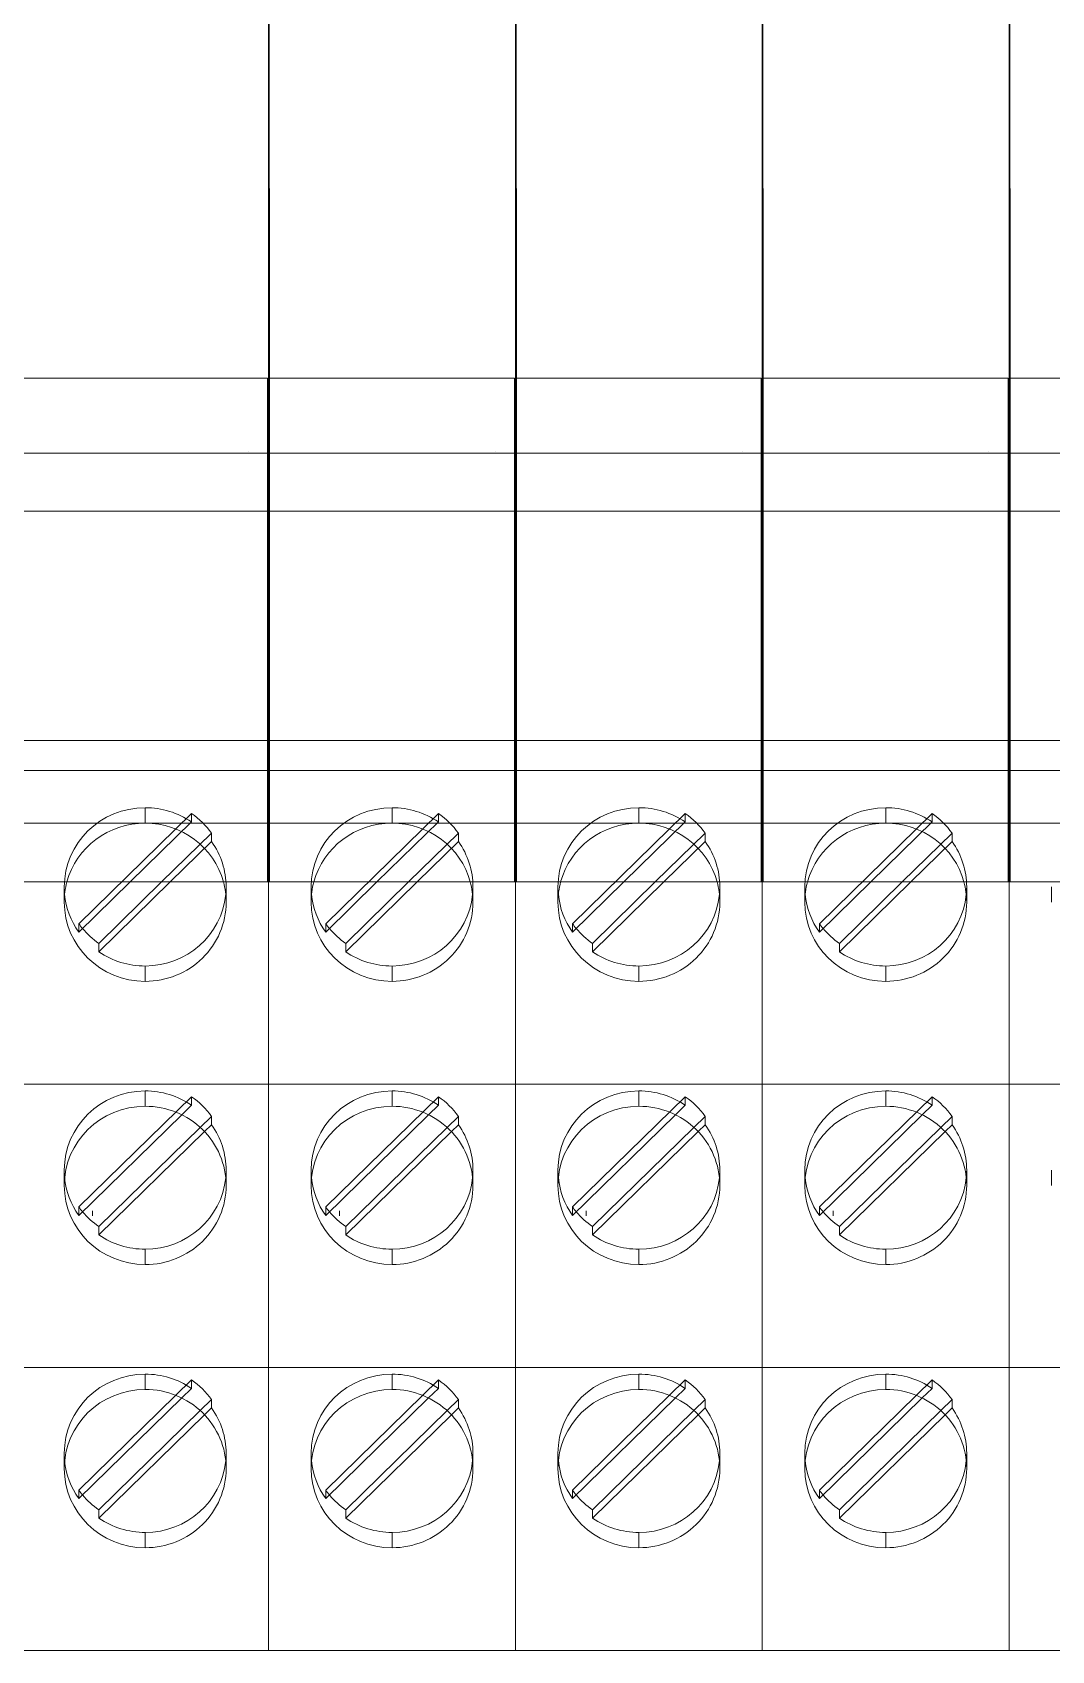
# Model space of a CAD drawing. Header units: millimetres. Extents: x 1359 to 3577, y 1336 to 3557.
# Drawn here: x 2021.83 to 2047.01, y 2516.67 to 2556.67 of the extents above; entities that cross this region are included whole.
import ezdxf

# ---------------------------------------------------------------- set-up
doc = ezdxf.new("R2010")
doc.units = ezdxf.units.MM
doc.layers.add('000-PI-Oprema', color=30, linetype='Continuous', lineweight=5)

msp = doc.modelspace()

# ---------------------------------------------------------------- linework, layer by layer
at = {"layer": '000-PI-Oprema', "color": 0, "linetype": 'ByBlock', "lineweight": 0}
for p, q in [((2027.69, 2548.121), (2027.665, 2574.322)), ((2027.69, 2548.121), (2027.665, 2574.322)), ((2033.79, 2548.121), (2033.765, 2574.322)), ((2033.79, 2548.121), (2033.765, 2574.322)), ((2039.89, 2548.121), (2039.865, 2574.322)), ((2039.89, 2548.121), (2039.865, 2574.322)), ((2045.99, 2548.121), (2045.965, 2574.322)), ((2045.99, 2548.121), (2045.965, 2574.322)), ((2027.665, 2572.622), (2027.665, 2546.322)), ((2027.665, 2572.622), (2027.665, 2546.322)), ((2033.765, 2572.622), (2033.765, 2546.322)), ((2033.765, 2572.622), (2033.765, 2546.322)), ((2039.865, 2572.622), (2039.865, 2546.322)), ((2039.865, 2572.622), (2039.865, 2546.322)), ((2045.965, 2572.622), (2045.965, 2546.322)), ((2045.965, 2572.622), (2045.965, 2546.322)), ((2027.64, 2548.121), (2021.59, 2548.121)), ((2027.64, 2547.634), (2027.64, 2548.121)), ((2027.64, 2547.634), (2027.64, 2548.121)), ((2027.69, 2547.634), (2027.69, 2548.121)), ((2033.74, 2548.121), (2027.69, 2548.121)), ((2027.69, 2547.634), (2027.69, 2548.121)), ((2033.74, 2547.634), (2033.74, 2548.121)), ((2033.74, 2547.634), (2033.74, 2548.121)), ((2033.79, 2547.634), (2033.79, 2548.121)), ((2039.84, 2548.121), (2033.79, 2548.121)), ((2033.79, 2547.634), (2033.79, 2548.121)), ((2039.84, 2547.634), (2039.84, 2548.121)), ((2039.84, 2547.634), (2039.84, 2548.121)), ((2039.89, 2547.634), (2039.89, 2548.121)), ((2045.94, 2548.121), (2039.89, 2548.121)), ((2039.89, 2547.634), (2039.89, 2548.121)), ((2045.94, 2547.634), (2045.94, 2548.121)), ((2045.94, 2547.634), (2045.94, 2548.121)), ((2045.99, 2547.634), (2045.99, 2548.121)), ((2052.04, 2548.121), (2045.99, 2548.121)), ((2045.99, 2547.634), (2045.99, 2548.121)), ((2027.64, 2547.634), (2027.64, 2546.272)), ((2027.64, 2547.634), (2027.64, 2546.272)), ((2027.69, 2547.634), (2027.69, 2546.272)), ((2027.69, 2547.634), (2027.69, 2546.272)), ((2033.74, 2547.634), (2033.74, 2546.272)), ((2033.74, 2547.634), (2033.74, 2546.272)), ((2033.79, 2547.634), (2033.79, 2546.272)), ((2033.79, 2547.634), (2033.79, 2546.272)), ((2039.84, 2547.634), (2039.84, 2546.272)), ((2039.84, 2547.634), (2039.84, 2546.272)), ((2039.89, 2547.634), (2039.89, 2546.272)), ((2039.89, 2547.634), (2039.89, 2546.272)), ((2045.94, 2547.634), (2045.94, 2546.272)), ((2045.94, 2547.634), (2045.94, 2546.272)), ((2045.99, 2547.634), (2045.99, 2546.272)), ((2045.99, 2547.634), (2045.99, 2546.272)), ((2027.64, 2546.272), (2021.59, 2546.272)), ((2027.165, 2546.322), (2027.165, 2546.322)), ((2027.165, 2546.322), (2027.165, 2546.322)), ((2027.64, 2546.322), (2027.665, 2546.322)), ((2027.64, 2546.322), (2027.665, 2546.322)), ((2027.64, 2544.566), (2027.64, 2546.272)), ((2027.64, 2546.272), (2027.64, 2546.272)), ((2027.64, 2544.566), (2027.64, 2546.272)), ((2027.64, 2546.272), (2027.64, 2546.272)), ((2027.64, 2546.122), (2027.665, 2546.122)), ((2027.64, 2546.122), (2027.665, 2546.122)), ((2027.665, 2546.322), (2027.665, 2546.322)), ((2027.665, 2546.322), (2027.665, 2546.122)), ((2027.665, 2546.322), (2027.665, 2546.322)), ((2027.665, 2546.322), (2027.665, 2546.122)), ((2027.665, 2546.322), (2027.69, 2546.322)), ((2027.665, 2546.322), (2027.665, 2546.122)), ((2027.665, 2546.322), (2027.665, 2546.322)), ((2027.665, 2546.322), (2027.69, 2546.322)), ((2027.665, 2546.322), (2027.665, 2546.122)), ((2027.665, 2546.322), (2027.665, 2546.322)), ((2027.665, 2546.122), (2027.665, 2544.522)), ((2027.665, 2546.122), (2027.665, 2544.522)), ((2027.69, 2546.122), (2027.665, 2546.122)), ((2027.665, 2544.522), (2027.665, 2546.122)), ((2027.69, 2546.122), (2027.665, 2546.122)), ((2027.665, 2544.522), (2027.665, 2546.122)), ((2027.69, 2544.566), (2027.69, 2546.272)), ((2033.74, 2546.272), (2027.69, 2546.272)), ((2027.69, 2546.272), (2027.69, 2546.272)), ((2027.69, 2544.566), (2027.69, 2546.272)), ((2027.69, 2546.272), (2027.69, 2546.272)), ((2033.265, 2546.322), (2033.265, 2546.322)), ((2033.265, 2546.322), (2033.265, 2546.322)), ((2033.74, 2546.322), (2033.765, 2546.322)), ((2033.74, 2546.322), (2033.765, 2546.322)), ((2033.74, 2544.566), (2033.74, 2546.272)), ((2033.74, 2546.272), (2033.74, 2546.272)), ((2033.74, 2544.566), (2033.74, 2546.272)), ((2033.74, 2546.272), (2033.74, 2546.272)), ((2033.74, 2546.122), (2033.765, 2546.122)), ((2033.74, 2546.122), (2033.765, 2546.122)), ((2033.765, 2546.322), (2033.765, 2546.322)), ((2033.765, 2546.322), (2033.765, 2546.122)), ((2033.765, 2546.322), (2033.765, 2546.322)), ((2033.765, 2546.322), (2033.765, 2546.122)), ((2033.765, 2546.322), (2033.79, 2546.322)), ((2033.765, 2546.322), (2033.765, 2546.122)), ((2033.765, 2546.322), (2033.765, 2546.322)), ((2033.765, 2546.322), (2033.79, 2546.322)), ((2033.765, 2546.322), (2033.765, 2546.122)), ((2033.765, 2546.322), (2033.765, 2546.322)), ((2033.765, 2546.122), (2033.765, 2544.522)), ((2033.765, 2546.122), (2033.765, 2544.522)), ((2033.79, 2546.122), (2033.765, 2546.122)), ((2033.765, 2544.522), (2033.765, 2546.122)), ((2033.79, 2546.122), (2033.765, 2546.122)), ((2033.765, 2544.522), (2033.765, 2546.122)), ((2033.79, 2544.566), (2033.79, 2546.272)), ((2039.84, 2546.272), (2033.79, 2546.272)), ((2033.79, 2546.272), (2033.79, 2546.272)), ((2033.79, 2544.566), (2033.79, 2546.272)), ((2033.79, 2546.272), (2033.79, 2546.272)), ((2039.365, 2546.322), (2039.365, 2546.322)), ((2039.365, 2546.322), (2039.365, 2546.322)), ((2039.84, 2546.322), (2039.865, 2546.322)), ((2039.84, 2546.322), (2039.865, 2546.322)), ((2039.84, 2544.566), (2039.84, 2546.272)), ((2039.84, 2546.272), (2039.84, 2546.272)), ((2039.84, 2544.566), (2039.84, 2546.272)), ((2039.84, 2546.272), (2039.84, 2546.272)), ((2039.84, 2546.122), (2039.865, 2546.122)), ((2039.84, 2546.122), (2039.865, 2546.122)), ((2039.865, 2546.322), (2039.865, 2546.322)), ((2039.865, 2546.322), (2039.865, 2546.122)), ((2039.865, 2546.322), (2039.865, 2546.322)), ((2039.865, 2546.322), (2039.865, 2546.122)), ((2039.865, 2546.322), (2039.89, 2546.322)), ((2039.865, 2546.322), (2039.865, 2546.122)), ((2039.865, 2546.322), (2039.865, 2546.322)), ((2039.865, 2546.322), (2039.89, 2546.322)), ((2039.865, 2546.322), (2039.865, 2546.122)), ((2039.865, 2546.322), (2039.865, 2546.322)), ((2039.865, 2546.122), (2039.865, 2544.522)), ((2039.865, 2546.122), (2039.865, 2544.522)), ((2039.89, 2546.122), (2039.865, 2546.122)), ((2039.865, 2544.522), (2039.865, 2546.122)), ((2039.89, 2546.122), (2039.865, 2546.122)), ((2039.865, 2544.522), (2039.865, 2546.122)), ((2039.89, 2544.566), (2039.89, 2546.272)), ((2045.94, 2546.272), (2039.89, 2546.272)), ((2039.89, 2546.272), (2039.89, 2546.272)), ((2039.89, 2544.566), (2039.89, 2546.272)), ((2039.89, 2546.272), (2039.89, 2546.272)), ((2045.465, 2546.322), (2045.465, 2546.322)), ((2045.465, 2546.322), (2045.465, 2546.322)), ((2045.94, 2546.322), (2045.965, 2546.322)), ((2045.94, 2546.322), (2045.965, 2546.322)), ((2045.94, 2544.566), (2045.94, 2546.272)), ((2045.94, 2546.272), (2045.94, 2546.272)), ((2045.94, 2544.566), (2045.94, 2546.272)), ((2045.94, 2546.272), (2045.94, 2546.272)), ((2045.94, 2546.122), (2045.965, 2546.122)), ((2045.94, 2546.122), (2045.965, 2546.122)), ((2045.965, 2546.322), (2045.965, 2546.322)), ((2045.965, 2546.322), (2045.965, 2546.122)), ((2045.965, 2546.322), (2045.965, 2546.322)), ((2045.965, 2546.322), (2045.965, 2546.122)), ((2045.965, 2546.322), (2045.99, 2546.322)), ((2045.965, 2546.322), (2045.965, 2546.122)), ((2045.965, 2546.322), (2045.965, 2546.322)), ((2045.965, 2546.322), (2045.99, 2546.322)), ((2045.965, 2546.322), (2045.965, 2546.122)), ((2045.965, 2546.322), (2045.965, 2546.322)), ((2045.965, 2546.122), (2045.965, 2544.522)), ((2045.965, 2546.122), (2045.965, 2544.522)), ((2045.99, 2546.122), (2045.965, 2546.122)), ((2045.965, 2544.522), (2045.965, 2546.122)), ((2045.99, 2546.122), (2045.965, 2546.122)), ((2045.965, 2544.522), (2045.965, 2546.122)), ((2045.99, 2544.566), (2045.99, 2546.272)), ((2052.04, 2546.272), (2045.99, 2546.272)), ((2045.99, 2546.272), (2045.99, 2546.272)), ((2045.99, 2544.566), (2045.99, 2546.272)), ((2045.99, 2546.272), (2045.99, 2546.272)), ((2021.59, 2544.838), (2027.64, 2544.838)), ((2027.69, 2544.838), (2033.74, 2544.838)), ((2033.79, 2544.838), (2039.84, 2544.838)), ((2039.89, 2544.838), (2045.94, 2544.838)), ((2045.99, 2544.838), (2052.04, 2544.838)), ((2027.64, 2544.099), (2027.64, 2544.566)), ((2027.64, 2544.099), (2027.64, 2544.566)), ((2027.665, 2544.522), (2027.64, 2544.522)), ((2027.665, 2544.522), (2027.64, 2544.522)), ((2027.665, 2544.522), (2027.665, 2538.299)), ((2027.665, 2544.522), (2027.665, 2538.299)), ((2027.665, 2544.522), (2027.69, 2544.522)), ((2027.665, 2538.299), (2027.665, 2544.522)), ((2027.665, 2544.522), (2027.69, 2544.522)), ((2027.665, 2538.299), (2027.665, 2544.522)), ((2027.69, 2544.099), (2027.69, 2544.566)), ((2027.69, 2544.099), (2027.69, 2544.566)), ((2033.74, 2544.099), (2033.74, 2544.566)), ((2033.74, 2544.099), (2033.74, 2544.566)), ((2033.765, 2544.522), (2033.74, 2544.522)), ((2033.765, 2544.522), (2033.74, 2544.522)), ((2033.765, 2544.522), (2033.765, 2538.299)), ((2033.765, 2544.522), (2033.765, 2538.299)), ((2033.765, 2544.522), (2033.79, 2544.522)), ((2033.765, 2538.299), (2033.765, 2544.522)), ((2033.765, 2544.522), (2033.79, 2544.522)), ((2033.765, 2538.299), (2033.765, 2544.522)), ((2033.79, 2544.099), (2033.79, 2544.566)), ((2033.79, 2544.099), (2033.79, 2544.566)), ((2039.84, 2544.099), (2039.84, 2544.566)), ((2039.84, 2544.099), (2039.84, 2544.566)), ((2039.865, 2544.522), (2039.84, 2544.522)), ((2039.865, 2544.522), (2039.84, 2544.522)), ((2039.865, 2544.522), (2039.865, 2538.299)), ((2039.865, 2544.522), (2039.865, 2538.299)), ((2039.865, 2544.522), (2039.89, 2544.522)), ((2039.865, 2538.299), (2039.865, 2544.522)), ((2039.865, 2544.522), (2039.89, 2544.522)), ((2039.865, 2538.299), (2039.865, 2544.522)), ((2039.89, 2544.099), (2039.89, 2544.566)), ((2039.89, 2544.099), (2039.89, 2544.566)), ((2045.94, 2544.099), (2045.94, 2544.566)), ((2045.94, 2544.099), (2045.94, 2544.566)), ((2045.965, 2544.522), (2045.94, 2544.522)), ((2045.965, 2544.522), (2045.94, 2544.522)), ((2045.965, 2544.522), (2045.965, 2538.299)), ((2045.965, 2544.522), (2045.965, 2538.299)), ((2045.965, 2544.522), (2045.99, 2544.522)), ((2045.965, 2538.299), (2045.965, 2544.522)), ((2045.965, 2544.522), (2045.99, 2544.522)), ((2045.965, 2538.299), (2045.965, 2544.522)), ((2045.99, 2544.099), (2045.99, 2544.566)), ((2045.99, 2544.099), (2045.99, 2544.566)), ((2027.64, 2538.945), (2027.64, 2544.099)), ((2027.64, 2538.945), (2027.64, 2544.099)), ((2027.69, 2538.945), (2027.69, 2544.099)), ((2027.69, 2538.945), (2027.69, 2544.099)), ((2033.74, 2538.945), (2033.74, 2544.099)), ((2033.74, 2538.945), (2033.74, 2544.099)), ((2033.79, 2538.945), (2033.79, 2544.099)), ((2033.79, 2538.945), (2033.79, 2544.099)), ((2039.84, 2538.945), (2039.84, 2544.099)), ((2039.84, 2538.945), (2039.84, 2544.099)), ((2039.89, 2538.945), (2039.89, 2544.099)), ((2039.89, 2538.945), (2039.89, 2544.099)), ((2045.94, 2538.945), (2045.94, 2544.099)), ((2045.94, 2538.945), (2045.94, 2544.099)), ((2045.99, 2538.945), (2045.99, 2544.099)), ((2045.99, 2538.945), (2045.99, 2544.099)), ((2027.665, 2538.299), (2027.665, 2542.102)), ((2027.665, 2538.299), (2027.665, 2542.102)), ((2033.765, 2538.299), (2033.765, 2542.102)), ((2033.765, 2538.299), (2033.765, 2542.102)), ((2039.865, 2538.299), (2039.865, 2542.102)), ((2039.865, 2538.299), (2039.865, 2542.102)), ((2045.965, 2538.299), (2045.965, 2542.102)), ((2045.965, 2538.299), (2045.965, 2542.102)), ((2027.665, 2541.172), (2027.665, 2541.172)), ((2027.665, 2541.172), (2027.665, 2541.172)), ((2027.665, 2541.172), (2027.665, 2541.172)), ((2027.665, 2541.172), (2027.665, 2541.172)), ((2033.765, 2541.172), (2033.765, 2541.172)), ((2033.765, 2541.172), (2033.765, 2541.172)), ((2033.765, 2541.172), (2033.765, 2541.172)), ((2033.765, 2541.172), (2033.765, 2541.172)), ((2039.865, 2541.172), (2039.865, 2541.172)), ((2039.865, 2541.172), (2039.865, 2541.172)), ((2039.865, 2541.172), (2039.865, 2541.172)), ((2039.865, 2541.172), (2039.865, 2541.172)), ((2045.965, 2541.172), (2045.965, 2541.172)), ((2045.965, 2541.172), (2045.965, 2541.172)), ((2045.965, 2541.172), (2045.965, 2541.172)), ((2045.965, 2541.172), (2045.965, 2541.172)), ((2027.665, 2539.172), (2021.565, 2539.172)), ((2027.64, 2537.602), (2027.64, 2538.945)), ((2027.64, 2537.602), (2027.64, 2538.945)), ((2027.665, 2539.172), (2027.665, 2539.172)), ((2027.665, 2539.172), (2027.665, 2539.172)), ((2027.665, 2539.172), (2027.665, 2539.172)), ((2033.765, 2539.172), (2027.665, 2539.172)), ((2027.665, 2539.172), (2027.665, 2539.172)), ((2027.69, 2537.602), (2027.69, 2538.945)), ((2027.69, 2537.602), (2027.69, 2538.945)), ((2033.74, 2537.602), (2033.74, 2538.945)), ((2033.74, 2537.602), (2033.74, 2538.945)), ((2033.765, 2539.172), (2033.765, 2539.172)), ((2033.765, 2539.172), (2033.765, 2539.172)), ((2033.765, 2539.172), (2033.765, 2539.172)), ((2039.865, 2539.172), (2033.765, 2539.172)), ((2033.765, 2539.172), (2033.765, 2539.172)), ((2033.79, 2537.602), (2033.79, 2538.945)), ((2033.79, 2537.602), (2033.79, 2538.945)), ((2039.84, 2537.602), (2039.84, 2538.945)), ((2039.84, 2537.602), (2039.84, 2538.945)), ((2039.865, 2539.172), (2039.865, 2539.172)), ((2039.865, 2539.172), (2039.865, 2539.172)), ((2039.865, 2539.172), (2039.865, 2539.172)), ((2045.965, 2539.172), (2039.865, 2539.172)), ((2039.865, 2539.172), (2039.865, 2539.172)), ((2039.89, 2537.602), (2039.89, 2538.945)), ((2039.89, 2537.602), (2039.89, 2538.945)), ((2045.94, 2537.602), (2045.94, 2538.945)), ((2045.94, 2537.602), (2045.94, 2538.945)), ((2045.965, 2539.172), (2045.965, 2539.172)), ((2045.965, 2539.172), (2045.965, 2539.172)), ((2045.965, 2539.172), (2045.965, 2539.172)), ((2052.065, 2539.172), (2045.965, 2539.172)), ((2045.965, 2539.172), (2045.965, 2539.172)), ((2045.99, 2537.602), (2045.99, 2538.945)), ((2045.99, 2537.602), (2045.99, 2538.945)), ((2021.59, 2538.428), (2027.64, 2538.428)), ((2027.69, 2538.428), (2033.74, 2538.428)), ((2033.79, 2538.428), (2039.84, 2538.428)), ((2039.89, 2538.428), (2045.94, 2538.428)), ((2045.99, 2538.428), (2052.04, 2538.428)), ((2027.665, 2538.299), (2027.64, 2538.299)), ((2027.665, 2538.299), (2027.64, 2538.299)), ((2027.665, 2538.299), (2027.665, 2537.272)), ((2027.665, 2538.299), (2027.665, 2537.272)), ((2027.665, 2538.299), (2027.69, 2538.299)), ((2027.665, 2537.272), (2027.665, 2538.299)), ((2027.665, 2538.299), (2027.69, 2538.299)), ((2027.665, 2537.272), (2027.665, 2538.299)), ((2033.765, 2538.299), (2033.74, 2538.299)), ((2033.765, 2538.299), (2033.74, 2538.299)), ((2033.765, 2538.299), (2033.765, 2537.272)), ((2033.765, 2538.299), (2033.765, 2537.272)), ((2033.765, 2538.299), (2033.79, 2538.299)), ((2033.765, 2537.272), (2033.765, 2538.299)), ((2033.765, 2538.299), (2033.79, 2538.299)), ((2033.765, 2537.272), (2033.765, 2538.299)), ((2039.865, 2538.299), (2039.84, 2538.299)), ((2039.865, 2538.299), (2039.84, 2538.299)), ((2039.865, 2538.299), (2039.865, 2537.272)), ((2039.865, 2538.299), (2039.865, 2537.272)), ((2039.865, 2538.299), (2039.89, 2538.299)), ((2039.865, 2537.272), (2039.865, 2538.299)), ((2039.865, 2538.299), (2039.89, 2538.299)), ((2039.865, 2537.272), (2039.865, 2538.299)), ((2045.965, 2538.299), (2045.94, 2538.299)), ((2045.965, 2538.299), (2045.94, 2538.299)), ((2045.965, 2538.299), (2045.965, 2537.272)), ((2045.965, 2538.299), (2045.965, 2537.272)), ((2045.965, 2538.299), (2045.99, 2538.299)), ((2045.965, 2537.272), (2045.965, 2538.299)), ((2045.965, 2538.299), (2045.99, 2538.299)), ((2045.965, 2537.272), (2045.965, 2538.299)), ((2027.64, 2535.672), (2027.64, 2537.602)), ((2027.64, 2535.672), (2027.64, 2537.602)), ((2027.69, 2535.672), (2027.69, 2537.602)), ((2027.69, 2535.672), (2027.69, 2537.602)), ((2033.74, 2535.672), (2033.74, 2537.602)), ((2033.74, 2535.672), (2033.74, 2537.602)), ((2033.79, 2535.672), (2033.79, 2537.602)), ((2033.79, 2535.672), (2033.79, 2537.602)), ((2039.84, 2535.672), (2039.84, 2537.602)), ((2039.84, 2535.672), (2039.84, 2537.602)), ((2039.89, 2535.672), (2039.89, 2537.602)), ((2039.89, 2535.672), (2039.89, 2537.602)), ((2045.94, 2535.672), (2045.94, 2537.602)), ((2045.94, 2535.672), (2045.94, 2537.602)), ((2045.99, 2535.672), (2045.99, 2537.602)), ((2045.99, 2535.672), (2045.99, 2537.602)), ((2022.975, 2534.639), (2025.759, 2537.362)), ((2024.615, 2537.507), (2024.615, 2537.127)), ((2025.759, 2537.155), (2025.759, 2537.362)), ((2027.665, 2537.272), (2027.64, 2537.272)), ((2027.665, 2537.272), (2027.64, 2537.272)), ((2027.665, 2535.672), (2027.665, 2537.272)), ((2027.665, 2535.672), (2027.665, 2537.272)), ((2027.665, 2537.272), (2027.69, 2537.272)), ((2027.665, 2535.672), (2027.665, 2537.272)), ((2027.665, 2537.272), (2027.69, 2537.272)), ((2027.665, 2535.672), (2027.665, 2537.272)), ((2029.075, 2534.639), (2031.859, 2537.362)), ((2030.715, 2537.507), (2030.715, 2537.127)), ((2031.859, 2537.155), (2031.859, 2537.362)), ((2033.765, 2537.272), (2033.74, 2537.272)), ((2033.765, 2537.272), (2033.74, 2537.272)), ((2033.765, 2535.672), (2033.765, 2537.272)), ((2033.765, 2535.672), (2033.765, 2537.272)), ((2033.765, 2537.272), (2033.79, 2537.272)), ((2033.765, 2535.672), (2033.765, 2537.272)), ((2033.765, 2537.272), (2033.79, 2537.272)), ((2033.765, 2535.672), (2033.765, 2537.272)), ((2035.175, 2534.639), (2037.959, 2537.362)), ((2036.815, 2537.507), (2036.815, 2537.127)), ((2037.959, 2537.155), (2037.959, 2537.362)), ((2039.865, 2537.272), (2039.84, 2537.272)), ((2039.865, 2537.272), (2039.84, 2537.272)), ((2039.865, 2535.672), (2039.865, 2537.272)), ((2039.865, 2535.672), (2039.865, 2537.272)), ((2039.865, 2537.272), (2039.89, 2537.272)), ((2039.865, 2535.672), (2039.865, 2537.272)), ((2039.865, 2537.272), (2039.89, 2537.272)), ((2039.865, 2535.672), (2039.865, 2537.272)), ((2041.275, 2534.639), (2044.059, 2537.362)), ((2042.915, 2537.507), (2042.915, 2537.127)), ((2044.059, 2537.155), (2044.059, 2537.362)), ((2045.965, 2537.272), (2045.94, 2537.272)), ((2045.965, 2537.272), (2045.94, 2537.272)), ((2045.965, 2535.672), (2045.965, 2537.272)), ((2045.965, 2535.672), (2045.965, 2537.272)), ((2045.965, 2537.272), (2045.99, 2537.272)), ((2045.965, 2535.672), (2045.965, 2537.272)), ((2045.965, 2537.272), (2045.99, 2537.272)), ((2045.965, 2535.672), (2045.965, 2537.272)), ((2021.565, 2537.127), (2024.615, 2537.127)), ((2025.759, 2537.155), (2024.243, 2535.672)), ((2024.615, 2537.127), (2027.665, 2537.127)), ((2026.254, 2536.878), (2025.021, 2535.672)), ((2026.254, 2536.67), (2026.254, 2536.878)), ((2027.665, 2535.672), (2027.665, 2537.127)), ((2027.665, 2535.672), (2027.665, 2537.127)), ((2027.665, 2537.127), (2030.715, 2537.127)), ((2031.859, 2537.155), (2030.343, 2535.672)), ((2030.715, 2537.127), (2033.765, 2537.127)), ((2032.354, 2536.878), (2031.121, 2535.672)), ((2032.354, 2536.67), (2032.354, 2536.878)), ((2033.765, 2535.672), (2033.765, 2537.127)), ((2033.765, 2535.672), (2033.765, 2537.127)), ((2033.765, 2537.127), (2036.815, 2537.127)), ((2037.959, 2537.155), (2036.443, 2535.672)), ((2036.815, 2537.127), (2039.865, 2537.127)), ((2038.454, 2536.878), (2037.221, 2535.672)), ((2038.454, 2536.67), (2038.454, 2536.878)), ((2039.865, 2535.672), (2039.865, 2537.127)), ((2039.865, 2535.672), (2039.865, 2537.127)), ((2039.865, 2537.127), (2042.915, 2537.127)), ((2044.059, 2537.155), (2042.543, 2535.672)), ((2042.915, 2537.127), (2045.965, 2537.127)), ((2044.554, 2536.878), (2043.321, 2535.672)), ((2044.554, 2536.67), (2044.554, 2536.878)), ((2045.965, 2535.672), (2045.965, 2537.127)), ((2045.965, 2535.672), (2045.965, 2537.127)), ((2045.965, 2537.127), (2049.015, 2537.127)), ((2025.233, 2535.672), (2026.254, 2536.67)), ((2031.333, 2535.672), (2032.354, 2536.67)), ((2037.433, 2535.672), (2038.454, 2536.67)), ((2043.533, 2535.672), (2044.554, 2536.67)), ((2021.59, 2535.672), (2027.64, 2535.672)), ((2024.243, 2535.672), (2022.975, 2534.431)), ((2023.47, 2533.946), (2025.233, 2535.672)), ((2025.021, 2535.672), (2023.47, 2534.154)), ((2027.64, 2535.772), (2027.64, 2535.772)), ((2027.64, 2535.772), (2027.64, 2535.772)), ((2027.64, 2535.672), (2027.665, 2535.672)), ((2027.64, 2535.672), (2027.64, 2535.672)), ((2027.64, 2535.672), (2027.665, 2535.672)), ((2027.64, 2535.672), (2027.64, 2535.672)), ((2027.665, 2535.672), (2027.665, 2535.672)), ((2027.665, 2530.672), (2027.665, 2535.672)), ((2027.665, 2535.672), (2027.665, 2535.672)), ((2027.665, 2530.672), (2027.665, 2535.672)), ((2027.665, 2535.672), (2027.69, 2535.672)), ((2027.665, 2535.672), (2027.665, 2535.672)), ((2027.665, 2530.672), (2027.665, 2535.672)), ((2027.665, 2535.672), (2027.69, 2535.672)), ((2027.665, 2535.672), (2027.665, 2535.672)), ((2027.665, 2530.672), (2027.665, 2535.672)), ((2027.69, 2535.772), (2027.69, 2535.772)), ((2027.69, 2535.772), (2027.69, 2535.772)), ((2027.69, 2535.672), (2033.74, 2535.672)), ((2027.69, 2535.672), (2027.69, 2535.672)), ((2027.69, 2535.672), (2027.69, 2535.672)), ((2030.343, 2535.672), (2029.075, 2534.431)), ((2029.57, 2533.946), (2031.333, 2535.672)), ((2031.121, 2535.672), (2029.57, 2534.154)), ((2033.74, 2535.772), (2033.74, 2535.772)), ((2033.74, 2535.772), (2033.74, 2535.772)), ((2033.74, 2535.672), (2033.765, 2535.672)), ((2033.74, 2535.672), (2033.74, 2535.672)), ((2033.74, 2535.672), (2033.765, 2535.672)), ((2033.74, 2535.672), (2033.74, 2535.672)), ((2033.765, 2535.672), (2033.765, 2535.672)), ((2033.765, 2530.672), (2033.765, 2535.672)), ((2033.765, 2535.672), (2033.765, 2535.672)), ((2033.765, 2530.672), (2033.765, 2535.672)), ((2033.765, 2535.672), (2033.79, 2535.672)), ((2033.765, 2535.672), (2033.765, 2535.672)), ((2033.765, 2530.672), (2033.765, 2535.672)), ((2033.765, 2535.672), (2033.79, 2535.672)), ((2033.765, 2535.672), (2033.765, 2535.672)), ((2033.765, 2530.672), (2033.765, 2535.672)), ((2033.79, 2535.772), (2033.79, 2535.772)), ((2033.79, 2535.772), (2033.79, 2535.772)), ((2033.79, 2535.672), (2039.84, 2535.672)), ((2033.79, 2535.672), (2033.79, 2535.672)), ((2033.79, 2535.672), (2033.79, 2535.672)), ((2036.443, 2535.672), (2035.175, 2534.431)), ((2035.67, 2533.946), (2037.433, 2535.672)), ((2037.221, 2535.672), (2035.67, 2534.154)), ((2039.84, 2535.772), (2039.84, 2535.772)), ((2039.84, 2535.772), (2039.84, 2535.772)), ((2039.84, 2535.672), (2039.865, 2535.672)), ((2039.84, 2535.672), (2039.84, 2535.672)), ((2039.84, 2535.672), (2039.865, 2535.672)), ((2039.84, 2535.672), (2039.84, 2535.672)), ((2039.865, 2535.672), (2039.865, 2535.672)), ((2039.865, 2530.672), (2039.865, 2535.672)), ((2039.865, 2535.672), (2039.865, 2535.672)), ((2039.865, 2530.672), (2039.865, 2535.672)), ((2039.865, 2535.672), (2039.89, 2535.672)), ((2039.865, 2535.672), (2039.865, 2535.672)), ((2039.865, 2530.672), (2039.865, 2535.672)), ((2039.865, 2535.672), (2039.89, 2535.672)), ((2039.865, 2535.672), (2039.865, 2535.672)), ((2039.865, 2530.672), (2039.865, 2535.672)), ((2039.89, 2535.772), (2039.89, 2535.772)), ((2039.89, 2535.772), (2039.89, 2535.772)), ((2039.89, 2535.672), (2045.94, 2535.672)), ((2039.89, 2535.672), (2039.89, 2535.672)), ((2039.89, 2535.672), (2039.89, 2535.672)), ((2042.543, 2535.672), (2041.275, 2534.431)), ((2041.77, 2533.946), (2043.533, 2535.672)), ((2043.321, 2535.672), (2041.77, 2534.154)), ((2045.94, 2535.772), (2045.94, 2535.772)), ((2045.94, 2535.772), (2045.94, 2535.772)), ((2045.94, 2535.672), (2045.965, 2535.672)), ((2045.94, 2535.672), (2045.94, 2535.672)), ((2045.94, 2535.672), (2045.965, 2535.672)), ((2045.94, 2535.672), (2045.94, 2535.672)), ((2045.965, 2535.672), (2045.965, 2535.672)), ((2045.965, 2530.672), (2045.965, 2535.672)), ((2045.965, 2535.672), (2045.965, 2535.672)), ((2045.965, 2530.672), (2045.965, 2535.672)), ((2045.965, 2535.672), (2045.99, 2535.672)), ((2045.965, 2535.672), (2045.965, 2535.672)), ((2045.965, 2530.672), (2045.965, 2535.672)), ((2045.965, 2535.672), (2045.99, 2535.672)), ((2045.965, 2535.672), (2045.965, 2535.672)), ((2045.965, 2530.672), (2045.965, 2535.672)), ((2045.99, 2535.772), (2045.99, 2535.772)), ((2045.99, 2535.772), (2045.99, 2535.772)), ((2045.99, 2535.672), (2052.04, 2535.672)), ((2045.99, 2535.672), (2045.99, 2535.672)), ((2045.99, 2535.672), (2045.99, 2535.672)), ((2022.615, 2535.171), (2022.615, 2535.55)), ((2026.615, 2535.171), (2026.615, 2535.55)), ((2028.715, 2535.171), (2028.715, 2535.55)), ((2032.715, 2535.171), (2032.715, 2535.55)), ((2034.815, 2535.171), (2034.815, 2535.55)), ((2038.815, 2535.171), (2038.815, 2535.55)), ((2040.915, 2535.171), (2040.915, 2535.55)), ((2044.915, 2535.171), (2044.915, 2535.55)), ((2047.015, 2535.171), (2047.015, 2535.55)), ((2027.665, 2530.672), (2027.665, 2535.105)), ((2027.665, 2530.672), (2027.665, 2535.105)), ((2033.765, 2530.672), (2033.765, 2535.105)), ((2033.765, 2530.672), (2033.765, 2535.105)), ((2039.865, 2530.672), (2039.865, 2535.105)), ((2039.865, 2530.672), (2039.865, 2535.105)), ((2045.965, 2530.672), (2045.965, 2535.105)), ((2045.965, 2530.672), (2045.965, 2535.105)), ((2022.975, 2534.431), (2022.975, 2534.639)), ((2029.075, 2534.431), (2029.075, 2534.639)), ((2035.175, 2534.431), (2035.175, 2534.639)), ((2041.275, 2534.431), (2041.275, 2534.639)), ((2023.47, 2533.946), (2023.47, 2534.154)), ((2029.57, 2533.946), (2029.57, 2534.154)), ((2035.67, 2533.946), (2035.67, 2534.154)), ((2041.77, 2533.946), (2041.77, 2534.154)), ((2024.615, 2533.594), (2024.615, 2533.215)), ((2030.715, 2533.594), (2030.715, 2533.215)), ((2036.815, 2533.594), (2036.815, 2533.215)), ((2042.915, 2533.594), (2042.915, 2533.215)), ((2027.665, 2530.672), (2027.665, 2532.687)), ((2027.665, 2530.672), (2027.665, 2532.687)), ((2033.765, 2530.672), (2033.765, 2532.687)), ((2033.765, 2530.672), (2033.765, 2532.687)), ((2039.865, 2530.672), (2039.865, 2532.687)), ((2039.865, 2530.672), (2039.865, 2532.687)), ((2045.965, 2530.672), (2045.965, 2532.687)), ((2045.965, 2530.672), (2045.965, 2532.687)), ((2027.665, 2530.672), (2021.565, 2530.672)), ((2024.615, 2530.507), (2024.615, 2530.127)), ((2027.665, 2530.672), (2027.665, 2530.672)), ((2027.665, 2530.127), (2027.665, 2530.672)), ((2027.665, 2530.672), (2027.665, 2530.672)), ((2027.665, 2530.127), (2027.665, 2530.672)), ((2027.665, 2530.127), (2027.665, 2530.672)), ((2027.665, 2530.672), (2027.665, 2530.672)), ((2033.765, 2530.672), (2027.665, 2530.672)), ((2027.665, 2530.127), (2027.665, 2530.672)), ((2027.665, 2530.672), (2027.665, 2530.672)), ((2030.715, 2530.507), (2030.715, 2530.127)), ((2033.765, 2530.672), (2033.765, 2530.672)), ((2033.765, 2530.127), (2033.765, 2530.672)), ((2033.765, 2530.672), (2033.765, 2530.672)), ((2033.765, 2530.127), (2033.765, 2530.672)), ((2033.765, 2530.127), (2033.765, 2530.672)), ((2033.765, 2530.672), (2033.765, 2530.672)), ((2039.865, 2530.672), (2033.765, 2530.672)), ((2033.765, 2530.127), (2033.765, 2530.672)), ((2033.765, 2530.672), (2033.765, 2530.672)), ((2036.815, 2530.507), (2036.815, 2530.127)), ((2039.865, 2530.672), (2039.865, 2530.672)), ((2039.865, 2530.127), (2039.865, 2530.672)), ((2039.865, 2530.672), (2039.865, 2530.672)), ((2039.865, 2530.127), (2039.865, 2530.672)), ((2039.865, 2530.127), (2039.865, 2530.672)), ((2039.865, 2530.672), (2039.865, 2530.672)), ((2045.965, 2530.672), (2039.865, 2530.672)), ((2039.865, 2530.127), (2039.865, 2530.672)), ((2039.865, 2530.672), (2039.865, 2530.672)), ((2042.915, 2530.507), (2042.915, 2530.127)), ((2045.965, 2530.672), (2045.965, 2530.672)), ((2045.965, 2530.127), (2045.965, 2530.672)), ((2045.965, 2530.672), (2045.965, 2530.672)), ((2045.965, 2530.127), (2045.965, 2530.672)), ((2045.965, 2530.127), (2045.965, 2530.672)), ((2045.965, 2530.672), (2045.965, 2530.672)), ((2052.065, 2530.672), (2045.965, 2530.672)), ((2045.965, 2530.127), (2045.965, 2530.672)), ((2045.965, 2530.672), (2045.965, 2530.672)), ((2022.975, 2527.639), (2025.759, 2530.362)), ((2025.517, 2529.917), (2025.759, 2530.155)), ((2025.759, 2530.362), (2025.759, 2530.155)), ((2027.665, 2523.672), (2027.665, 2530.127)), ((2027.665, 2523.672), (2027.665, 2530.127)), ((2027.665, 2523.672), (2027.665, 2530.127)), ((2027.665, 2523.672), (2027.665, 2530.127)), ((2029.075, 2527.639), (2031.859, 2530.362)), ((2031.617, 2529.917), (2031.859, 2530.155)), ((2031.859, 2530.362), (2031.859, 2530.155)), ((2033.765, 2523.672), (2033.765, 2530.127)), ((2033.765, 2523.672), (2033.765, 2530.127)), ((2033.765, 2523.672), (2033.765, 2530.127)), ((2033.765, 2523.672), (2033.765, 2530.127)), ((2035.175, 2527.639), (2037.959, 2530.362)), ((2037.717, 2529.917), (2037.959, 2530.155)), ((2037.959, 2530.362), (2037.959, 2530.155)), ((2039.865, 2523.672), (2039.865, 2530.127)), ((2039.865, 2523.672), (2039.865, 2530.127)), ((2039.865, 2523.672), (2039.865, 2530.127)), ((2039.865, 2523.672), (2039.865, 2530.127)), ((2041.275, 2527.639), (2044.059, 2530.362)), ((2043.817, 2529.917), (2044.059, 2530.155)), ((2044.059, 2530.362), (2044.059, 2530.155)), ((2045.965, 2523.672), (2045.965, 2530.127)), ((2045.965, 2523.672), (2045.965, 2530.127)), ((2045.965, 2523.672), (2045.965, 2530.127)), ((2045.965, 2523.672), (2045.965, 2530.127)), ((2022.975, 2527.431), (2025.517, 2529.917)), ((2025.975, 2529.605), (2023.47, 2527.154)), ((2026.254, 2529.878), (2025.975, 2529.605)), ((2026.254, 2529.67), (2026.081, 2529.501)), ((2026.254, 2529.878), (2026.254, 2529.67)), ((2029.075, 2527.431), (2031.617, 2529.917)), ((2032.075, 2529.605), (2029.57, 2527.154)), ((2032.354, 2529.878), (2032.075, 2529.605)), ((2032.354, 2529.67), (2032.181, 2529.501)), ((2032.354, 2529.878), (2032.354, 2529.67)), ((2035.175, 2527.431), (2037.717, 2529.917)), ((2038.175, 2529.605), (2035.67, 2527.154)), ((2038.454, 2529.878), (2038.175, 2529.605)), ((2038.454, 2529.67), (2038.281, 2529.501)), ((2038.454, 2529.878), (2038.454, 2529.67)), ((2041.275, 2527.431), (2043.817, 2529.917)), ((2044.275, 2529.605), (2041.77, 2527.154)), ((2044.554, 2529.878), (2044.275, 2529.605)), ((2044.554, 2529.67), (2044.381, 2529.501)), ((2044.554, 2529.878), (2044.554, 2529.67)), ((2026.081, 2529.501), (2023.47, 2526.946)), ((2032.181, 2529.501), (2029.57, 2526.946)), ((2038.281, 2529.501), (2035.67, 2526.946)), ((2044.381, 2529.501), (2041.77, 2526.946)), ((2022.615, 2528.171), (2022.615, 2528.55)), ((2026.615, 2528.171), (2026.615, 2528.55)), ((2028.715, 2528.171), (2028.715, 2528.55)), ((2032.715, 2528.171), (2032.715, 2528.55)), ((2034.815, 2528.171), (2034.815, 2528.55)), ((2038.815, 2528.171), (2038.815, 2528.55)), ((2040.915, 2528.171), (2040.915, 2528.55)), ((2044.915, 2528.171), (2044.915, 2528.55)), ((2047.015, 2528.171), (2047.015, 2528.55)), ((2022.975, 2527.639), (2022.975, 2527.431)), ((2029.075, 2527.639), (2029.075, 2527.431)), ((2035.175, 2527.639), (2035.175, 2527.431)), ((2041.275, 2527.639), (2041.275, 2527.431)), ((2023.315, 2527.418), (2023.315, 2527.545)), ((2029.415, 2527.418), (2029.415, 2527.545)), ((2035.515, 2527.418), (2035.515, 2527.545)), ((2041.615, 2527.418), (2041.615, 2527.545)), ((2023.47, 2527.154), (2023.47, 2526.946)), ((2029.57, 2527.154), (2029.57, 2526.946)), ((2035.67, 2527.154), (2035.67, 2526.946)), ((2041.77, 2527.154), (2041.77, 2526.946)), ((2024.615, 2526.594), (2024.615, 2526.215)), ((2030.715, 2526.594), (2030.715, 2526.215)), ((2036.815, 2526.594), (2036.815, 2526.215)), ((2042.915, 2526.594), (2042.915, 2526.215)), ((2027.665, 2523.672), (2027.665, 2525.687)), ((2027.665, 2523.672), (2027.665, 2525.687)), ((2033.765, 2523.672), (2033.765, 2525.687)), ((2033.765, 2523.672), (2033.765, 2525.687)), ((2039.865, 2523.672), (2039.865, 2525.687)), ((2039.865, 2523.672), (2039.865, 2525.687)), ((2045.965, 2523.672), (2045.965, 2525.687)), ((2045.965, 2523.672), (2045.965, 2525.687)), ((2027.665, 2523.672), (2021.565, 2523.672)), ((2027.665, 2523.672), (2027.665, 2523.672)), ((2027.665, 2523.127), (2027.665, 2523.672)), ((2027.665, 2523.672), (2027.665, 2523.672)), ((2027.665, 2523.127), (2027.665, 2523.672)), ((2027.665, 2523.127), (2027.665, 2523.672)), ((2027.665, 2523.672), (2027.665, 2523.672)), ((2033.765, 2523.672), (2027.665, 2523.672)), ((2027.665, 2523.127), (2027.665, 2523.672)), ((2027.665, 2523.672), (2027.665, 2523.672)), ((2033.765, 2523.672), (2033.765, 2523.672)), ((2033.765, 2523.127), (2033.765, 2523.672)), ((2033.765, 2523.672), (2033.765, 2523.672)), ((2033.765, 2523.127), (2033.765, 2523.672)), ((2033.765, 2523.127), (2033.765, 2523.672)), ((2033.765, 2523.672), (2033.765, 2523.672)), ((2039.865, 2523.672), (2033.765, 2523.672)), ((2033.765, 2523.127), (2033.765, 2523.672)), ((2033.765, 2523.672), (2033.765, 2523.672)), ((2039.865, 2523.672), (2039.865, 2523.672)), ((2039.865, 2523.127), (2039.865, 2523.672)), ((2039.865, 2523.672), (2039.865, 2523.672)), ((2039.865, 2523.127), (2039.865, 2523.672)), ((2039.865, 2523.127), (2039.865, 2523.672)), ((2039.865, 2523.672), (2039.865, 2523.672)), ((2045.965, 2523.672), (2039.865, 2523.672)), ((2039.865, 2523.127), (2039.865, 2523.672)), ((2039.865, 2523.672), (2039.865, 2523.672)), ((2045.965, 2523.672), (2045.965, 2523.672)), ((2045.965, 2523.127), (2045.965, 2523.672)), ((2045.965, 2523.672), (2045.965, 2523.672)), ((2045.965, 2523.127), (2045.965, 2523.672)), ((2045.965, 2523.127), (2045.965, 2523.672)), ((2045.965, 2523.672), (2045.965, 2523.672)), ((2052.065, 2523.672), (2045.965, 2523.672)), ((2045.965, 2523.127), (2045.965, 2523.672)), ((2045.965, 2523.672), (2045.965, 2523.672)), ((2022.975, 2520.639), (2025.759, 2523.362)), ((2024.615, 2523.127), (2024.615, 2523.507)), ((2025.759, 2523.155), (2025.759, 2523.362)), ((2029.075, 2520.639), (2031.859, 2523.362)), ((2030.715, 2523.127), (2030.715, 2523.507)), ((2031.859, 2523.155), (2031.859, 2523.362)), ((2035.175, 2520.639), (2037.959, 2523.362)), ((2036.815, 2523.127), (2036.815, 2523.507)), ((2037.959, 2523.155), (2037.959, 2523.362)), ((2041.275, 2520.639), (2044.059, 2523.362)), ((2042.915, 2523.127), (2042.915, 2523.507)), ((2044.059, 2523.155), (2044.059, 2523.362)), ((2025.517, 2522.917), (2022.975, 2520.431)), ((2025.759, 2523.155), (2025.517, 2522.917)), ((2026.254, 2522.878), (2025.975, 2522.605)), ((2026.254, 2522.67), (2026.254, 2522.878)), ((2027.665, 2516.672), (2027.665, 2523.127)), ((2027.665, 2516.672), (2027.665, 2523.127)), ((2027.665, 2516.672), (2027.665, 2523.127)), ((2027.665, 2516.672), (2027.665, 2523.127)), ((2031.617, 2522.917), (2029.075, 2520.431)), ((2031.859, 2523.155), (2031.617, 2522.917)), ((2032.354, 2522.878), (2032.075, 2522.605)), ((2032.354, 2522.67), (2032.354, 2522.878)), ((2033.765, 2516.672), (2033.765, 2523.127)), ((2033.765, 2516.672), (2033.765, 2523.127)), ((2033.765, 2516.672), (2033.765, 2523.127)), ((2033.765, 2516.672), (2033.765, 2523.127)), ((2037.717, 2522.917), (2035.175, 2520.431)), ((2037.959, 2523.155), (2037.717, 2522.917)), ((2038.454, 2522.878), (2038.175, 2522.605)), ((2038.454, 2522.67), (2038.454, 2522.878)), ((2039.865, 2516.672), (2039.865, 2523.127)), ((2039.865, 2516.672), (2039.865, 2523.127)), ((2039.865, 2516.672), (2039.865, 2523.127)), ((2039.865, 2516.672), (2039.865, 2523.127)), ((2043.817, 2522.917), (2041.275, 2520.431)), ((2044.059, 2523.155), (2043.817, 2522.917)), ((2044.554, 2522.878), (2044.275, 2522.605)), ((2044.554, 2522.67), (2044.554, 2522.878)), ((2045.965, 2516.672), (2045.965, 2523.127)), ((2045.965, 2516.672), (2045.965, 2523.127)), ((2045.965, 2516.672), (2045.965, 2523.127)), ((2045.965, 2516.672), (2045.965, 2523.127)), ((2025.975, 2522.605), (2023.47, 2520.154)), ((2023.47, 2519.946), (2026.081, 2522.501)), ((2026.081, 2522.501), (2026.254, 2522.67)), ((2032.075, 2522.605), (2029.57, 2520.154)), ((2029.57, 2519.946), (2032.181, 2522.501)), ((2032.181, 2522.501), (2032.354, 2522.67)), ((2038.175, 2522.605), (2035.67, 2520.154)), ((2035.67, 2519.946), (2038.281, 2522.501)), ((2038.281, 2522.501), (2038.454, 2522.67)), ((2044.275, 2522.605), (2041.77, 2520.154)), ((2041.77, 2519.946), (2044.381, 2522.501)), ((2044.381, 2522.501), (2044.554, 2522.67)), ((2022.615, 2521.55), (2022.615, 2521.171)), ((2026.615, 2521.55), (2026.615, 2521.171)), ((2028.715, 2521.55), (2028.715, 2521.171)), ((2032.715, 2521.55), (2032.715, 2521.171)), ((2034.815, 2521.55), (2034.815, 2521.171)), ((2038.815, 2521.55), (2038.815, 2521.171)), ((2040.915, 2521.55), (2040.915, 2521.171)), ((2044.915, 2521.55), (2044.915, 2521.171)), ((2022.975, 2520.431), (2022.975, 2520.639)), ((2029.075, 2520.431), (2029.075, 2520.639)), ((2035.175, 2520.431), (2035.175, 2520.639)), ((2041.275, 2520.431), (2041.275, 2520.639)), ((2023.47, 2519.946), (2023.47, 2520.154)), ((2029.57, 2519.946), (2029.57, 2520.154)), ((2035.67, 2519.946), (2035.67, 2520.154)), ((2041.77, 2519.946), (2041.77, 2520.154)), ((2024.615, 2519.215), (2024.615, 2519.594)), ((2030.715, 2519.215), (2030.715, 2519.594)), ((2036.815, 2519.215), (2036.815, 2519.594)), ((2042.915, 2519.215), (2042.915, 2519.594)), ((2027.665, 2516.672), (2021.565, 2516.672)), ((2027.665, 2516.672), (2021.565, 2516.672)), ((2027.665, 2516.672), (2027.665, 2516.672)), ((2027.665, 2516.672), (2027.665, 2516.672)), ((2027.665, 2516.672), (2027.665, 2516.672)), ((2027.665, 2516.672), (2027.665, 2516.672)), ((2027.665, 2516.672), (2027.665, 2516.672)), ((2027.665, 2516.672), (2027.665, 2516.672)), ((2033.765, 2516.672), (2027.665, 2516.672)), ((2027.665, 2516.672), (2027.665, 2516.672)), ((2027.665, 2516.672), (2027.665, 2516.672)), ((2033.765, 2516.672), (2027.665, 2516.672)), ((2033.765, 2516.672), (2033.765, 2516.672)), ((2033.765, 2516.672), (2033.765, 2516.672)), ((2033.765, 2516.672), (2033.765, 2516.672)), ((2033.765, 2516.672), (2033.765, 2516.672)), ((2033.765, 2516.672), (2033.765, 2516.672)), ((2033.765, 2516.672), (2033.765, 2516.672)), ((2039.865, 2516.672), (2033.765, 2516.672)), ((2033.765, 2516.672), (2033.765, 2516.672)), ((2033.765, 2516.672), (2033.765, 2516.672)), ((2039.865, 2516.672), (2033.765, 2516.672)), ((2039.865, 2516.672), (2039.865, 2516.672)), ((2039.865, 2516.672), (2039.865, 2516.672)), ((2039.865, 2516.672), (2039.865, 2516.672)), ((2039.865, 2516.672), (2039.865, 2516.672)), ((2039.865, 2516.672), (2039.865, 2516.672)), ((2039.865, 2516.672), (2039.865, 2516.672)), ((2045.965, 2516.672), (2039.865, 2516.672)), ((2039.865, 2516.672), (2039.865, 2516.672)), ((2039.865, 2516.672), (2039.865, 2516.672)), ((2045.965, 2516.672), (2039.865, 2516.672)), ((2045.965, 2516.672), (2045.965, 2516.672)), ((2045.965, 2516.672), (2045.965, 2516.672)), ((2045.965, 2516.672), (2045.965, 2516.672)), ((2045.965, 2516.672), (2045.965, 2516.672)), ((2045.965, 2516.672), (2045.965, 2516.672)), ((2045.965, 2516.672), (2045.965, 2516.672)), ((2052.065, 2516.672), (2045.965, 2516.672)), ((2045.965, 2516.672), (2045.965, 2516.672)), ((2045.965, 2516.672), (2045.965, 2516.672)), ((2052.065, 2516.672), (2045.965, 2516.672))]:
    msp.add_line(p, q, dxfattribs=at)
for centre, start_param, end_param in [((2024.615, 2535.55), -1.570796, 0), ((2024.615, 2535.55), -2.180289, -1.570796), ((2024.615, 2535.758), -2.5321, -2.180289), ((2030.715, 2535.55), -1.570796, 0), ((2030.715, 2535.55), -2.180289, -1.570796), ((2030.715, 2535.758), -2.5321, -2.180289), ((2036.815, 2535.55), -1.570796, 0), ((2036.815, 2535.55), -2.180289, -1.570796), ((2036.815, 2535.758), -2.5321, -2.180289), ((2042.915, 2535.55), -1.570796, 0), ((2042.915, 2535.55), -2.180289, -1.570796), ((2042.915, 2535.758), -2.5321, -2.180289), ((2024.615, 2535.171), -1.570796, -0.258728), ((2024.615, 2535.171), -2.882864, -1.570796), ((2030.715, 2535.171), -1.570796, -0.258728), ((2030.715, 2535.171), -2.882864, -1.570796), ((2036.815, 2535.171), -1.570796, -0.258728), ((2036.815, 2535.171), -2.882864, -1.570796), ((2042.915, 2535.171), -1.570796, -0.258728), ((2042.915, 2535.171), -2.882864, -1.570796), ((2024.615, 2535.55), -3.141593, -2.5321), ((2030.715, 2535.55), -3.141593, -2.5321), ((2036.815, 2535.55), -3.141593, -2.5321), ((2042.915, 2535.55), -3.141593, -2.5321), ((2024.615, 2535.171), -0.258728, 0), ((2024.615, 2535.171), -3.141593, -2.882864), ((2030.715, 2535.171), -0.258728, 0), ((2030.715, 2535.171), -3.141593, -2.882864), ((2036.815, 2535.171), -0.258728, 0), ((2036.815, 2535.171), -3.141593, -2.882864), ((2042.915, 2535.171), -0.258728, 0), ((2042.915, 2535.171), -3.141593, -2.882864), ((2024.615, 2535.55), 0, 0.097132), ((2024.615, 2535.55), 0.097132, 0.609492), ((2024.615, 2535.55), 1.570796, 3.044461), ((2024.615, 2535.55), 3.044461, 3.141593), ((2030.715, 2535.55), 0, 0.097132), ((2030.715, 2535.55), 0.097132, 0.609492), ((2030.715, 2535.55), 1.570796, 3.044461), ((2030.715, 2535.55), 3.044461, 3.141593), ((2036.815, 2535.55), 0, 0.097132), ((2036.815, 2535.55), 0.097132, 0.609492), ((2036.815, 2535.55), 1.570796, 3.044461), ((2036.815, 2535.55), 3.044461, 3.141593), ((2042.915, 2535.55), 0, 0.097132), ((2042.915, 2535.55), 0.097132, 0.609492), ((2042.915, 2535.55), 1.570796, 3.044461), ((2042.915, 2535.55), 3.044461, 3.141593), ((2024.615, 2535.171), 0, 1.570796), ((2024.615, 2535.171), 1.570796, 3.141593), ((2030.715, 2535.171), 0, 1.570796), ((2030.715, 2535.171), 1.570796, 3.141593), ((2036.815, 2535.171), 0, 1.570796), ((2036.815, 2535.171), 1.570796, 3.141593), ((2042.915, 2535.171), 0, 1.570796), ((2042.915, 2535.171), 1.570796, 3.141593), ((2024.615, 2535.758), 0.609492, 0.685382), ((2024.615, 2535.758), 0.685382, 0.961304), ((2030.715, 2535.758), 0.609492, 0.685382), ((2030.715, 2535.758), 0.685382, 0.961304), ((2036.815, 2535.758), 0.609492, 0.685382), ((2036.815, 2535.758), 0.685382, 0.961304), ((2042.915, 2535.758), 0.609492, 0.685382), ((2042.915, 2535.758), 0.685382, 0.961304), ((2024.615, 2535.55), 0.961304, 1.570796), ((2030.715, 2535.55), 0.961304, 1.570796), ((2036.815, 2535.55), 0.961304, 1.570796), ((2042.915, 2535.55), 0.961304, 1.570796), ((2024.615, 2528.55), -1.570796, 0), ((2024.615, 2528.55), -2.180289, -1.570796), ((2030.715, 2528.55), -1.570796, 0), ((2030.715, 2528.55), -2.180289, -1.570796), ((2036.815, 2528.55), -1.570796, 0), ((2036.815, 2528.55), -2.180289, -1.570796), ((2042.915, 2528.55), -1.570796, 0), ((2042.915, 2528.55), -2.180289, -1.570796), ((2024.615, 2528.171), -1.570796, 0), ((2024.615, 2528.171), -3.141593, -1.570796), ((2024.615, 2528.758), -2.5321, -2.180289), ((2030.715, 2528.171), -1.570796, 0), ((2030.715, 2528.171), -3.141593, -1.570796), ((2030.715, 2528.758), -2.5321, -2.180289), ((2036.815, 2528.171), -1.570796, 0), ((2036.815, 2528.171), -3.141593, -1.570796), ((2036.815, 2528.758), -2.5321, -2.180289), ((2042.915, 2528.171), -1.570796, 0), ((2042.915, 2528.171), -3.141593, -1.570796), ((2042.915, 2528.758), -2.5321, -2.180289), ((2024.615, 2528.55), 3.141593, 3.751085), ((2030.715, 2528.55), 3.141593, 3.751085), ((2036.815, 2528.55), 3.141593, 3.751085), ((2042.915, 2528.55), 3.141593, 3.751085), ((2024.615, 2528.55), 0, 0.097132), ((2024.615, 2528.55), 3.044461, 3.141593), ((2030.715, 2528.55), 0, 0.097132), ((2030.715, 2528.55), 3.044461, 3.141593), ((2036.815, 2528.55), 0, 0.097132), ((2036.815, 2528.55), 3.044461, 3.141593), ((2042.915, 2528.55), 0, 0.097132), ((2042.915, 2528.55), 3.044461, 3.141593), ((2024.615, 2528.171), 0, 1.570796), ((2024.615, 2528.55), 0.097132, 0.609492), ((2024.615, 2528.55), 1.570796, 3.044461), ((2024.615, 2528.171), 1.570796, 3.141593), ((2030.715, 2528.171), 0, 1.570796), ((2030.715, 2528.55), 0.097132, 0.609492), ((2030.715, 2528.55), 1.570796, 3.044461), ((2030.715, 2528.171), 1.570796, 3.141593), ((2036.815, 2528.171), 0, 1.570796), ((2036.815, 2528.55), 0.097132, 0.609492), ((2036.815, 2528.55), 1.570796, 3.044461), ((2036.815, 2528.171), 1.570796, 3.141593), ((2042.915, 2528.171), 0, 1.570796), ((2042.915, 2528.55), 0.097132, 0.609492), ((2042.915, 2528.55), 1.570796, 3.044461), ((2042.915, 2528.171), 1.570796, 3.141593), ((2024.615, 2528.758), 0.609492, 0.685382), ((2030.715, 2528.758), 0.609492, 0.685382), ((2036.815, 2528.758), 0.609492, 0.685382), ((2042.915, 2528.758), 0.609492, 0.685382), ((2024.615, 2528.758), 0.685382, 0.961304), ((2030.715, 2528.758), 0.685382, 0.961304), ((2036.815, 2528.758), 0.685382, 0.961304), ((2042.915, 2528.758), 0.685382, 0.961304), ((2024.615, 2528.55), 0.961304, 1.570796), ((2030.715, 2528.55), 0.961304, 1.570796), ((2036.815, 2528.55), 0.961304, 1.570796), ((2042.915, 2528.55), 0.961304, 1.570796), ((2024.615, 2521.55), -1.570796, 0), ((2024.615, 2521.55), -2.180289, -1.570796), ((2024.615, 2521.758), -2.5321, -2.180289), ((2030.715, 2521.55), -1.570796, 0), ((2030.715, 2521.55), -2.180289, -1.570796), ((2030.715, 2521.758), -2.5321, -2.180289), ((2036.815, 2521.55), -1.570796, 0), ((2036.815, 2521.55), -2.180289, -1.570796), ((2036.815, 2521.758), -2.5321, -2.180289), ((2042.915, 2521.55), -1.570796, 0), ((2042.915, 2521.55), -2.180289, -1.570796), ((2042.915, 2521.758), -2.5321, -2.180289), ((2024.615, 2521.171), -1.570796, 0), ((2024.615, 2521.171), -3.141593, -1.570796), ((2030.715, 2521.171), -1.570796, 0), ((2030.715, 2521.171), -3.141593, -1.570796), ((2036.815, 2521.171), -1.570796, 0), ((2036.815, 2521.171), -3.141593, -1.570796), ((2042.915, 2521.171), -1.570796, 0), ((2042.915, 2521.171), -3.141593, -1.570796), ((2024.615, 2521.55), -3.141593, -2.5321), ((2030.715, 2521.55), -3.141593, -2.5321), ((2036.815, 2521.55), -3.141593, -2.5321), ((2042.915, 2521.55), -3.141593, -2.5321), ((2024.615, 2521.55), 0, 0.097132), ((2024.615, 2521.55), 0.097132, 0.609492), ((2024.615, 2521.55), 1.570796, 3.044461), ((2024.615, 2521.55), 3.044461, 3.141593), ((2030.715, 2521.55), 0, 0.097132), ((2030.715, 2521.55), 0.097132, 0.609492), ((2030.715, 2521.55), 1.570796, 3.044461), ((2030.715, 2521.55), 3.044461, 3.141593), ((2036.815, 2521.55), 0, 0.097132), ((2036.815, 2521.55), 0.097132, 0.609492), ((2036.815, 2521.55), 1.570796, 3.044461), ((2036.815, 2521.55), 3.044461, 3.141593), ((2042.915, 2521.55), 0, 0.097132), ((2042.915, 2521.55), 0.097132, 0.609492), ((2042.915, 2521.55), 1.570796, 3.044461), ((2042.915, 2521.55), 3.044461, 3.141593), ((2024.615, 2521.171), 0, 1.570796), ((2024.615, 2521.171), 1.570796, 3.141593), ((2030.715, 2521.171), 0, 1.570796), ((2030.715, 2521.171), 1.570796, 3.141593), ((2036.815, 2521.171), 0, 1.570796), ((2036.815, 2521.171), 1.570796, 3.141593), ((2042.915, 2521.171), 0, 1.570796), ((2042.915, 2521.171), 1.570796, 3.141593), ((2024.615, 2521.758), 0.609492, 0.685382), ((2024.615, 2521.758), 0.685382, 0.961304), ((2030.715, 2521.758), 0.609492, 0.685382), ((2030.715, 2521.758), 0.685382, 0.961304), ((2036.815, 2521.758), 0.609492, 0.685382), ((2036.815, 2521.758), 0.685382, 0.961304), ((2042.915, 2521.758), 0.609492, 0.685382), ((2042.915, 2521.758), 0.685382, 0.961304), ((2024.615, 2521.55), 0.961304, 1.570796), ((2030.715, 2521.55), 0.961304, 1.570796), ((2036.815, 2521.55), 0.961304, 1.570796), ((2042.915, 2521.55), 0.961304, 1.570796)]:
    msp.add_ellipse(centre, major_axis=(-2, 0), ratio=0.978148, start_param=start_param, end_param=end_param, dxfattribs=at)

doc.saveas('drawing.dxf')
